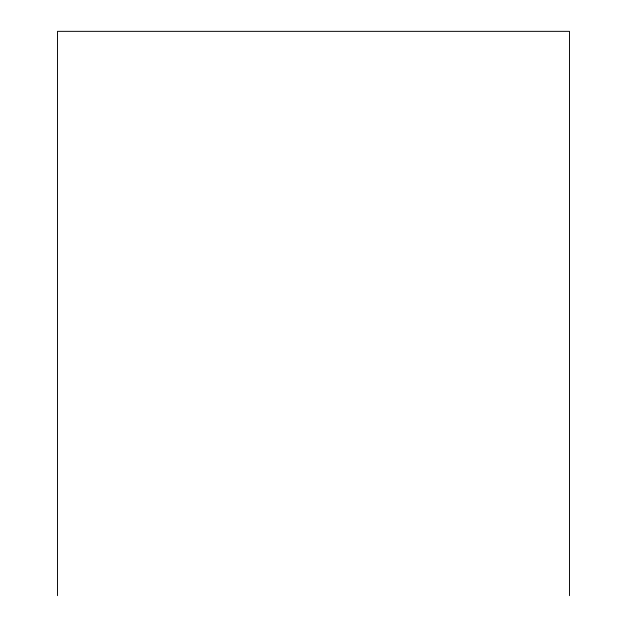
<?xml version="1.0" encoding="UTF-8"?>
<svg xmlns="http://www.w3.org/2000/svg" width="627" height="627" viewBox="0 0 627 627"><rect width="100%" height="100%" fill="white"/><g stroke="black" fill="none" stroke-linecap="round" stroke-linejoin="round"><path stroke-width="0.94" d="M569.488 595.65L569.488 31.35L57.512 31.35L57.512 595.65"/></g></svg>
